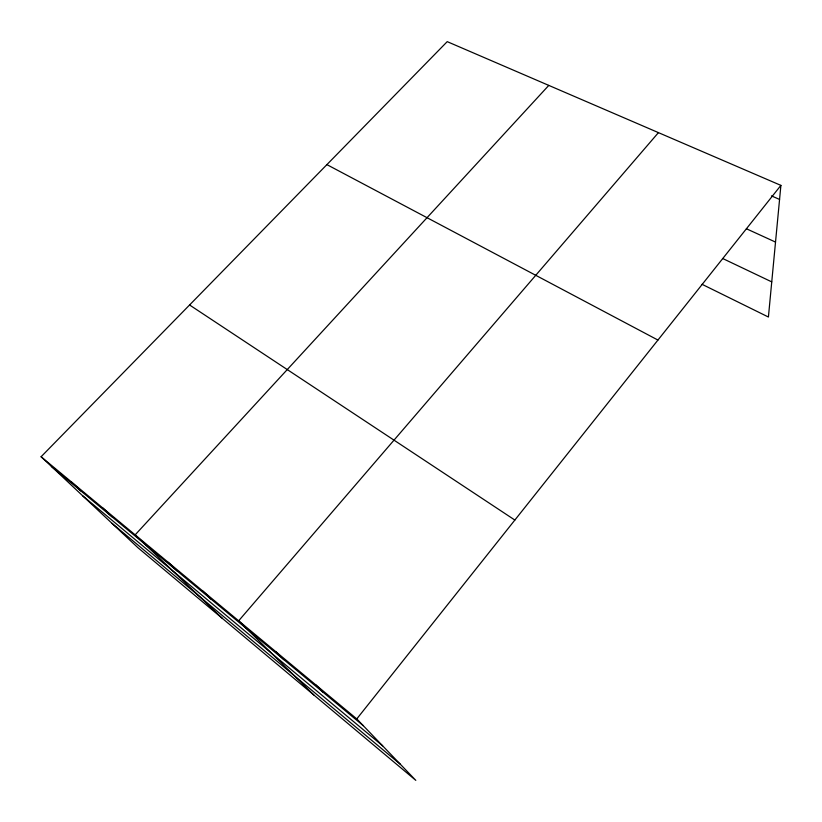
<?xml version="1.0" encoding="UTF-8"?>
<svg xmlns="http://www.w3.org/2000/svg" width="822" height="822" viewBox="0 0 822 822"><rect width="100%" height="100%" fill="white"/><g stroke="black" fill="none" stroke-linecap="round" stroke-linejoin="round"><path stroke-width="1.23" d="M41.1 456.744L356.779 718.911L415.809 780.355L137.849 547.647L41.1 456.744L447.219 41.645L780.9 185.382L768.416 317.025L702.07 284.32M356.779 718.911L780.9 185.382M658.432 132.63L238.657 620.816L313.819 694.97M548.788 85.396L135.157 534.855L222.485 618.504M771.457 195.883L779.564 199.427M746.386 228.752L775.526 242.079M722.661 258.498L771.745 281.884M326.909 164.626L657.939 340.061M189.574 304.983L514.86 520.059M51.416 466.434L363.252 725.651M82.755 495.872L382.641 745.831M112.008 523.357L400.396 764.316M71.175 481.713L81.214 491.207M102.503 507.729L112.234 516.987M168.202 562.299L177.223 571.013M202.674 590.926L211.285 599.33M276.264 652.041L283.919 659.706M315.597 684.705L322.686 691.929"/></g></svg>
